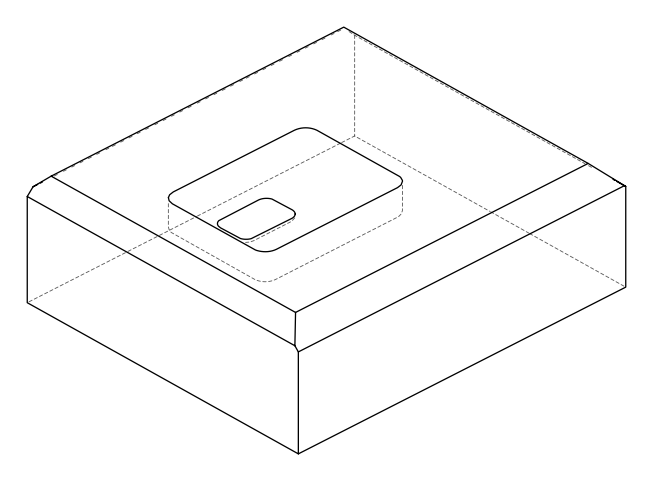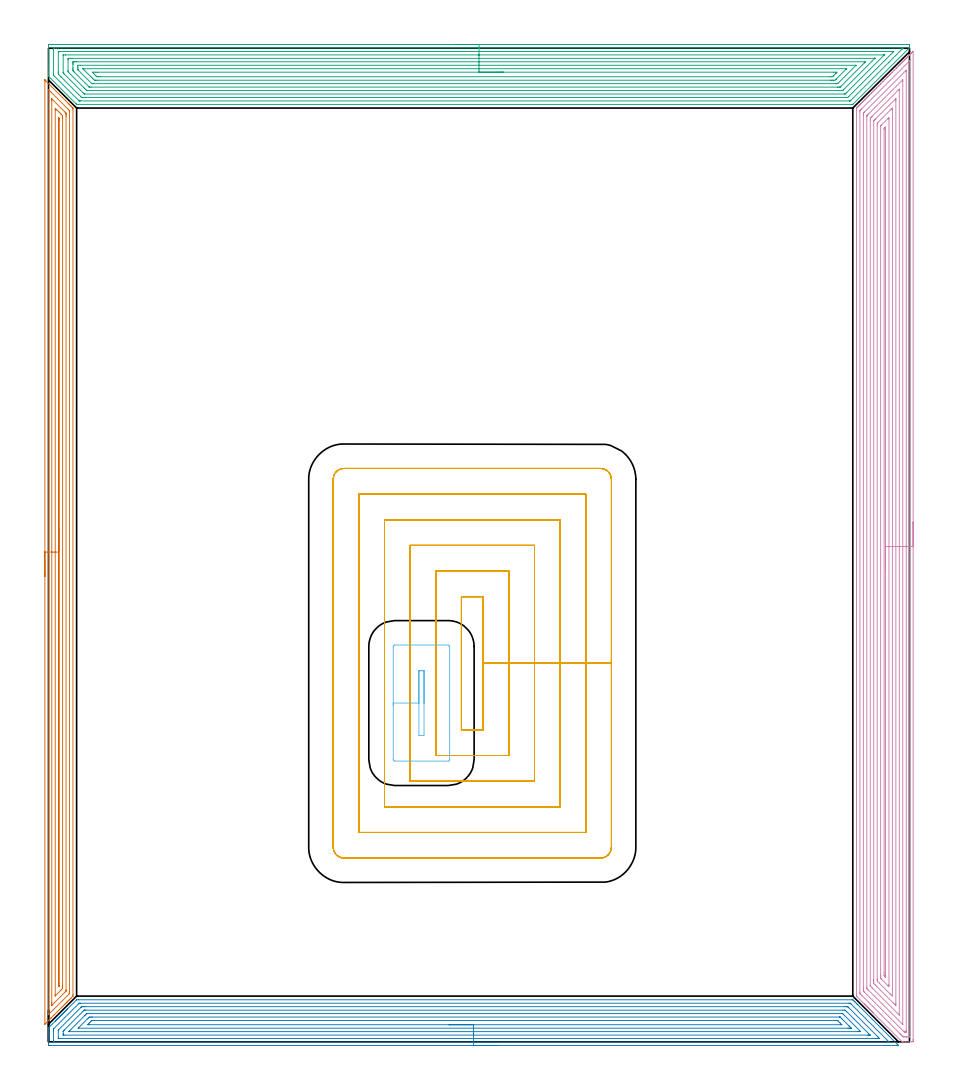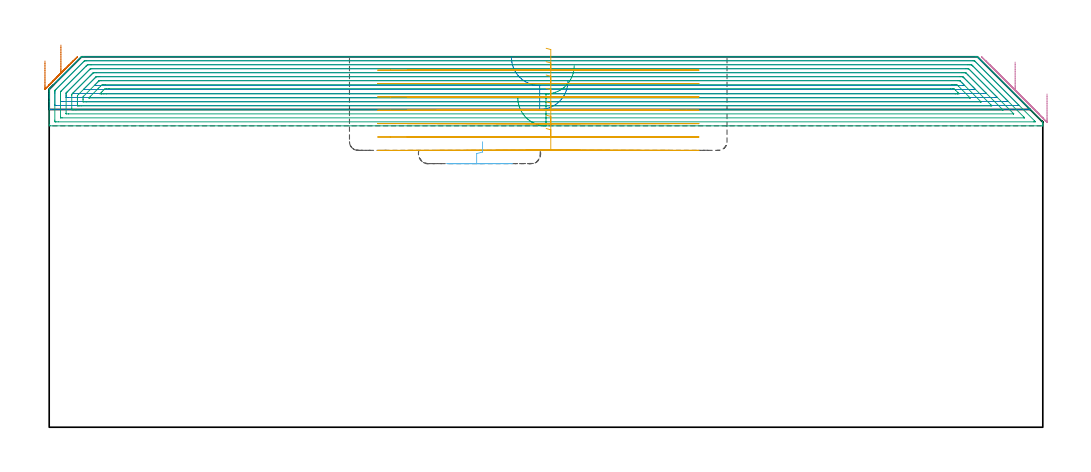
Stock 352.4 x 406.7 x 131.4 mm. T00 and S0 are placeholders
(PLAN: 6 operations, 1 tool changes, 117.5 min)
(1 AREA_MILL | FG_CHAMFER_SURFACE | UGT0205_001 | 15.17 min | 26314 mm3)
(2 AREA_MILL_1 | FG_CHAMFER_SURFACE_1 | UGT0205_001 | 19.09 min | 60514 mm3)
(3 AREA_MILL_2 | FG_CHAMFER_SURFACE_2 | UGT0205_001 | 24.78 min | 104649 mm3)
(4 AREA_MILL_3 | FG_CHAMFER_SURFACE_3 | UGT0205_001 | 28.06 min | 102476 mm3)
(5 MILL_RECTANGULAR_POCKET | POCKET_RECTANGULAR_STRAIGHT | UGT0201_095 | Follow Part, ap 5, ae 75% | 29.81 min | 790608 mm3)
(6 MILL_RECTANGULAR_POCKET_1 | POCKET_RECTANGULAR_STRAIGHT_1 | UGT0201_095 | Follow Part, ap 5, ae 75% | 0.55 min | 12812 mm3)
(TOOL UGT0205_001 | Chamfer Mill 20 x 3 x 45 deg. | D20 FL50 Z2)
(TOOL UGT0201_095 | End mill 20 mm | D20 R3 FL38 Z4)
(OP 1 AREA_MILL)
G17 G21 G94 G90
T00 M6
G54
G17 G0 G90 X-1.5 Y190.45 S1061 M3
G43 Z141.4 H0
Z129.9
G94 G1 Y190.488 Z129.028 F250.
Y190.602 Z128.164
Y190.791 Z127.312
Y191.053 Z126.48
Y191.387 Z125.674
Y191.79 Z124.9
Y192.258 Z124.164
Y192.789 Z123.472
Y193.379 Z122.829
Y194.022 Z122.24
Y194.714 Z121.709
Y195.45 Z121.24
Y196.224 Z120.837
Y197.03 Z120.503
Y197.862 Z120.241
Y198.713 Z120.052
Y199.578 Z119.938
Y200.45 Z119.9
Y393.373
X-1.499 Y393.671 Z119.901
X-1.497 Y393.68 Z119.903
X-1.492 Y393.688 Z119.907
X-1.483 Y393.681 Z119.917
X-1.471 Y393.671 Z119.929
X-1.446 Y393.646 Z119.954
X-1.042 Y393.243 Z120.355
X6.964 Y385.236 Z128.364
X7.337 Y384.865 Z128.733
X7.812 Y384.388 Z129.212
X8.065 Y384.136 Z129.463
X8.219 Y383.984 Z129.614
X8.369 Y383.833 Z129.766
X8.512 Y383.689 Z129.909
X8.66 Y383.542 Z130.055
X8.804 Y383.397 Z130.201
X8.959 Y383.242 Z130.356
X9.101 Y383.101 Z130.496
X9.239 Y382.962 Z130.637
X9.406 Y382.795 Z130.803
X9.542 Y382.66 Z130.938
X9.674 Y382.527 Z131.072
X9.852 Y382.349 Z131.25
X9.983 Y382.219 Z131.379
X9.999 Y382.202 Z131.394
X10.002 Y382.196 Z131.397
X10. Y381.455 Z131.4
Y19.445
X10.002 Y18.704 Z131.397
X9.999 Y18.698 Z131.394
X9.983 Y18.681 Z131.379
X9.239 Y17.938 Z130.637
X9.101 Y17.799 Z130.496
X8.958 Y17.657 Z130.356
X8.804 Y17.503 Z130.202
X8.66 Y17.358 Z130.055
X8.512 Y17.21 Z129.909
X8.369 Y17.068 Z129.766
X8.219 Y16.916 Z129.614
X8.065 Y16.764 Z129.462
X7.934 Y16.633 Z129.331
X7.778 Y16.475 Z129.173
X7.618 Y16.317 Z129.015
X7.499 Y16.197 Z128.896
X7.337 Y16.034 Z128.731
X7.171 Y15.87 Z128.569
X6.896 Y15.595 Z128.294
X6.725 Y15.423 Z128.121
X6.175 Y14.875 Z127.574
X5.831 Y14.529 Z127.227
X5.243 Y13.943 Z126.643
X4.544 Y13.244 Z125.943
X3.595 Y12.294 Z124.994
X2.254 Y10.954 Z123.653
X1.214 Y9.913 Z122.613
X1.016 Y9.715 Z122.414
X0.914 Y9.613 Z122.312
X0.355 Y9.054 Z121.754
X0.134 Y8.833 Z121.531
X0.02 Y8.719 Z121.418
X-0.504 Y8.196 Z120.895
X-0.748 Y7.95 Z120.649
X-0.873 Y7.825 Z120.524
X-1.322 Y7.378 Z120.077
X-1.483 Y7.225 Z119.917
X-1.498 Y7.214 Z119.901
X-1.5 Y7.369 Z119.9
Y200.45
X-0.086 Z121.314
X-0.085 Y389.424 Z121.315
X-0.084 Y389.499 Z121.316
X-0.079 Y389.794 Z121.321
X0.016 Y389.722 Z121.416
X0.247 Y389.499 Z121.647
X0.722 Y389.027 Z122.122
X1.145 Y388.606 Z122.545
X7.778 Y381.972 Z129.178
X8.292 Y381.455 Z129.692
X8.467 Y381.271 Z129.867
X8.579 Y381.143 Z129.979
X8.586 Y380.561 Z129.986
X8.585 Y20.414 Z129.985
Y20.339
X8.579 Y19.93 Z129.979
X8.573 Y19.734 Z129.973
X8.475 Y19.632 Z129.875
X8.294 Y19.445 Z129.694
X0.044 Y11.194 Z121.444
X-0.052 Y11.102 Z121.348
X-0.069 Y11.087 Z121.331
X-0.079 Y11.081 Z121.321
X-0.08 Y11.117 Z121.32
X-0.085 Y11.325 Z121.315
X-0.086 Y200.45 Z121.314
X1.328 Z122.728
X1.329 Y385.309 Z122.729
X1.333 Y385.924 Z122.733
X1.334 Y385.953 Z122.734
X1.335 Y385.954 Z122.735
X1.373 Y385.924 Z122.773
X1.604 Y385.696 Z123.004
X6.74 Y380.561 Z128.14
X6.896 Y380.403 Z128.296
X7.076 Y380.217 Z128.476
X7.163 Y380.125 Z128.563
X7.167 Y379.946 Z128.567
X7.17 Y379.667 Z128.57
X7.171 Y379.388 Z128.571
Y378.773
Y21.233
X7.17 Y20.955 Z128.57
X7.168 Y20.861 Z128.568
X7.165 Y20.79 Z128.565
X7.135 Y20.746 Z128.535
X6.896 Y20.497 Z128.296
X6.818 Y20.418 Z128.218
X1.375 Y14.976 Z122.775
X1.356 Y14.961 Z122.756
X1.34 Y14.949 Z122.74
X1.335 Y14.976 Z122.735
X1.333 Y15.01 Z122.733
X1.33 Y15.254 Z122.73
X1.329 Y15.87 Z122.729
X1.328 Y16.149 Z122.728
Y200.45
X2.743 Z124.143
Y381.194
X2.745 Y381.455 Z124.145
X2.75 Y382.081 Z124.15
X3.368 Y381.483 Z124.768
X3.396 Y381.455 Z124.796
X4.25 Y380.601 Z125.65
X5.132 Y379.718 Z126.532
X5.181 Y379.667 Z126.581
X5.75 Y379.04 Z127.15
X5.753 Y378.773 Z127.153
X5.757 Y378.14 Z127.157
Y23.02
X5.756 Y22.388 Z127.156
X5.754 Y22.127 Z127.154
X5.75 Y21.815 Z127.15
X5.158 Y21.206 Z126.558
X2.868 Y18.917 Z124.268
X2.774 Y18.825 Z124.174
X2.754 Y18.809 Z124.154
X2.749 Y18.808 Z124.149
X2.747 Y18.811 Z124.147
X2.744 Y18.872 Z124.144
X2.743 Y18.938 Z124.143
Y19.185
Y200.45
X4.157 Z125.557
Y377.879
X4.158 Y377.973 Z125.558
X4.161 Y378.068 Z125.561
X4.167 Y378.222 Z125.567
X4.25 Y378.143 Z125.65
X4.312 Y378.077 Z125.712
X4.336 Y378.033 Z125.736
X4.339 Y377.973 Z125.739
X4.342 Y377.879 Z125.742
X4.343 Y377.785 Z125.743
Y376.985
Y23.82
X4.34 Y23.02 Z125.74
X4.338 Y22.931 Z125.738
X4.333 Y22.843 Z125.733
X4.25 Y22.752 Z125.65
X4.204 Y22.706 Z125.604
X4.168 Y22.674 Z125.568
X4.165 Y22.672 Z125.565
X4.162 Y22.685 Z125.562
X4.159 Y22.738 Z125.559
X4.157 Y22.926 Z125.557
Y23.02
Y200.45
Y201.321 Z125.595
Y202.186 Z125.709
Y203.038 Z125.898
Y203.87 Z126.16
Y204.676 Z126.494
Y205.45 Z126.897
Y206.186 Z127.365
Y206.878 Z127.896
Y207.521 Z128.486
Y208.11 Z129.129
Y208.641 Z129.821
Y209.11 Z130.557
Y209.513 Z131.331
Y209.847 Z132.137
Y210.109 Z132.969
Y210.298 Z133.82
Y210.412 Z134.685
Y210.45 Z135.557
G0 Z141.4
M5
M2
(OP 2 AREA_MILL_1)
G17 G21 G94 G90
T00 M6
G54
G17 G0 G90 X183.95 Y-1.5 S1061 M3
G43 Z141.4 H0
Z122.7
G94 G1 X183.912 Z121.828 F250.
X183.798 Z120.964
X183.609 Z120.112
X183.347 Z119.28
X183.013 Z118.474
X182.61 Z117.7
X182.141 Z116.964
X181.61 Z116.272
X181.021 Z115.629
X180.378 Z115.04
X179.686 Z114.509
X178.95 Z114.04
X178.176 Z113.637
X177.37 Z113.303
X176.538 Z113.041
X175.686 Z112.852
X174.821 Z112.738
X173.95 Z112.7
X0.619
X0.12 Y-1.495 Z112.703
X0.009 Y-1.491 Z112.706
X0. Y-1. Z113.197
Y2.54 Z116.735
Y3.083 Z117.28
Y3.425 Z117.621
Y3.968 Z118.164
Y4.31 Z118.505
Y4.995 Z119.194
Y5.638 Z119.837
X0.001 Y5.688 Z119.888
X0.004 Y5.704 Z119.903
X2.739 Y8.44 Z122.638
X2.853 Y8.555 Z122.751
X3.206 Y8.907 Z123.106
X3.388 Y9.088 Z123.288
X3.624 Y9.325 Z123.523
X3.747 Y9.448 Z123.645
X3.919 Y9.62 Z123.818
X4.193 Y9.894 Z124.092
X4.36 Y10.062 Z124.257
X4.526 Y10.227 Z124.425
X4.64 Y10.341 Z124.539
X4.802 Y10.505 Z124.7
X4.964 Y10.665 Z124.863
X5.087 Y10.788 Z124.986
X5.245 Y10.947 Z125.142
X5.403 Y11.104 Z125.301
X5.534 Y11.235 Z125.432
X5.687 Y11.39 Z125.585
X5.841 Y11.542 Z125.74
X5.98 Y11.681 Z125.879
X6.13 Y11.832 Z126.028
X6.279 Y11.98 Z126.178
X6.427 Y12.128 Z126.326
X6.573 Y12.275 Z126.47
X6.718 Y12.419 Z126.616
X6.874 Y12.575 Z126.773
X7.015 Y12.717 Z126.913
X7.156 Y12.857 Z127.055
X7.32 Y13.021 Z127.219
X7.458 Y13.16 Z127.356
X7.594 Y13.295 Z127.493
X7.767 Y13.468 Z127.666
X11.449 Y17.149 Z131.346
X11.505 Y17.196 Z131.39
X12.234 Y17.2 Z131.4
X328.964
X329.195 Y17.196 Z131.389
X329.238 Y17.164 Z131.36
X329.548 Y16.853 Z131.051
X329.703 Y16.699 Z130.895
X329.858 Y16.543 Z130.741
X329.987 Y16.415 Z130.612
X330.145 Y16.257 Z130.452
X330.637 Y15.763 Z129.963
X330.9 Y15.5 Z129.699
X331.03 Y15.372 Z129.568
X331.397 Y15.003 Z129.203
X347.401 Y-1. Z113.197
X347.744 Y-1.344 Z112.856
X347.842 Y-1.442 Z112.758
X347.876 Y-1.478 Z112.721
X347.883 Y-1.495 Z112.704
X347.876 Y-1.5 Z112.7
X173.95
Y-0.086 Z114.114
X2.406 Y-0.085 Z114.115
X2.376
X2.01 Y-0.07 Z114.13
X2.006 Y0.041 Z114.241
X2.001 Y0.287 Z114.487
X2. Y4.31 Z118.51
X2.001 Y4.711 Z118.911
X2.008 Y5.195 Z119.395
X2.01 Y5.243 Z119.443
X2.044 Y5.284 Z119.484
X2.1 Y5.347 Z119.547
X2.175 Y5.424 Z119.624
X12.234 Y15.484 Z129.684
X12.402 Y15.649 Z129.849
X12.509 Y15.751 Z129.951
X12.54 Y15.778 Z129.978
X12.588 Y15.78 Z129.98
X12.696 Y15.783 Z129.983
X13.128 Y15.786 Z129.986
X13.157
X327.654
X328.085 Y15.782 Z129.982
X328.138 Y15.779 Z129.979
X328.162 Y15.776 Z129.976
X328.206 Y15.736 Z129.936
X328.346 Y15.602 Z129.802
X328.518 Y15.432 Z129.632
X343.707 Y0.243 Z114.443
X343.914 Y0.032 Z114.232
X343.991 Y-0.05 Z114.15
X344.015 Y-0.077 Z114.123
X343.99 Y-0.079 Z114.121
X343.897 Y-0.083 Z114.117
X343.707 Y-0.086 Z114.114
X343.677
X173.95
Y1.328 Z115.528
X5.087 Y1.329 Z115.529
X4.522 Y1.33 Z115.53
X4.193 Y1.333 Z115.533
X4.084 Y1.335 Z115.535
X4.01 Y1.342 Z115.542
X4.006 Y1.464 Z115.664
X4.002 Y1.655 Z115.855
X4. Y1.846 Z116.046
X4.002 Y4.5 Z118.7
X4.009 Y4.693 Z118.893
X4.015 Y4.804 Z119.004
X4.061 Y4.854 Z119.054
X4.193 Y4.993 Z119.193
X13.186 Y13.987 Z128.187
X13.245 Y14.045 Z128.245
X13.509 Y14.298 Z128.498
X13.586 Y14.365 Z128.565
X13.696 Y14.367 Z128.567
X14.021 Y14.37 Z128.57
X14.585 Y14.371 Z128.571
X14.915
X325.837
X326.402 Y14.37 Z128.57
X326.731 Y14.368 Z128.568
X327.06 Y14.364 Z128.564
X327.135 Y14.354 Z128.554
X327.181 Y14.312 Z128.512
X327.274 Y14.223 Z128.423
X327.456 Y14.045 Z128.245
X327.624 Y13.877 Z128.077
X339.239 Y2.262 Z116.462
X339.843 Y1.655 Z115.855
X340.133 Y1.36 Z115.56
X340.147 Y1.335 Z115.535
X340.133 Y1.334 Z115.534
X339.568 Y1.33 Z115.53
X339.239 Y1.329 Z115.529
X338.676 Y1.328 Z115.528
X173.95
Y2.743 Z116.943
X6.669
X6.115 Y2.745 Z116.945
X6.058 Y2.746 Z116.946
X6.02 Y2.749 Z116.949
X6.01 Y2.756 Z116.956
X6.008 Y2.779 Z116.979
X6.003 Y2.988 Z117.188
X6. Y3.406 Z117.606
X6.002 Y4.288 Z118.488
X6.006 Y4.31 Z118.51
X6.021 Y4.361 Z118.561
X6.065 Y4.409 Z118.609
X6.142 Y4.491 Z118.691
X6.262 Y4.613 Z118.813
X6.414 Y4.765 Z118.965
X14.021 Y12.373 Z126.573
X14.42 Y12.765 Z126.965
X14.59 Y12.929 Z127.129
X14.618 Y12.95 Z127.15
X14.657 Y12.953 Z127.153
X14.743 Y12.955 Z127.155
X14.915 Y12.957 Z127.157
X15.119
X325.149
X325.837 Y12.952 Z127.152
X326.049 Y12.95 Z127.15
X326.731 Y12.318 Z126.518
X329.635 Y9.417 Z123.617
X335.665 Y3.386 Z117.586
X336.056 Y2.991 Z117.191
X336.246 Y2.796 Z116.996
X336.285 Y2.754 Z116.954
X336.271 Y2.75 Z116.95
X336.213 Y2.748 Z116.948
X335.665 Y2.744 Z116.944
X335.461 Y2.743 Z116.943
X173.95
Y4.157 Z118.357
X8.506
X8.403 Y4.159 Z118.359
X8.321 Y4.161 Z118.361
X8.28 Y4.163 Z118.363
X8.293 Y4.183 Z118.383
X8.413 Y4.31 Z118.51
X8.534 Y4.435 Z118.635
X8.661 Y4.563 Z118.763
X14.915 Y10.816 Z125.016
X15.205 Y11.102 Z125.302
X15.5 Y11.39 Z125.59
X15.66 Y11.537 Z125.737
X16.702 Y11.543 Z125.743
X324.79
X324.944 Y11.541 Z125.741
X324.995 Y11.539 Z125.739
X325.033 Y11.536 Z125.736
X325.07 Y11.517 Z125.717
X325.202 Y11.39 Z125.59
X325.837 Y10.764 Z124.964
X332.291 Y4.31 Z118.51
X332.356 Y4.243 Z118.443
X332.404 Y4.19 Z118.39
X332.426 Y4.164 Z118.364
X332.4 Y4.162 Z118.362
X332.245 Y4.158 Z118.358
X332.092 Y4.157 Z118.357
X331.353
X173.95
Y5.571 Z119.771
X12.354 Y5.572 Z119.772
X12.234 Y5.573 Z119.773
X12.174 Y5.575 Z119.775
X12.146 Y5.577 Z119.777
X12.16 Y5.601 Z119.801
X12.18 Y5.629 Z119.829
X12.197 Y5.648 Z119.848
X12.234 Y5.687 Z119.887
X15.989 Y9.441 Z123.641
X16.171 Y9.62 Z123.82
X16.439 Y9.88 Z124.08
X16.702 Y10.122 Z124.322
X17.085 Y10.126 Z124.326
X17.595 Y10.128 Z124.328
X17.975 Y10.129 Z124.329
X323.794 Y10.128 Z124.328
X323.922 Y10.127 Z124.327
X323.985 Y10.124 Z124.324
X324.013 Y10.122 Z124.322
X324.05 Y10.093 Z124.293
X324.531 Y9.62 Z123.82
X324.944 Y9.208 Z123.408
X325.418 Y8.735 Z122.935
X327.624 Y6.528 Z120.728
X328.071 Y6.08 Z120.28
X328.518 Y5.63 Z119.83
X328.56 Y5.582 Z119.782
X328.518 Y5.578 Z119.778
X328.135 Y5.574 Z119.774
X327.624 Y5.572 Z119.772
X327.245 Y5.571 Z119.771
X173.95
Y6.985 Z121.185
X16.681
X16.281 Y6.988 Z121.188
X16.082 Y6.991 Z121.191
X16.002 Y6.993 Z121.193
X16.028 Y7.021 Z121.221
X16.332 Y7.331 Z121.531
X16.775 Y7.778 Z121.978
X17.22 Y8.222 Z122.422
X17.595 Y8.594 Z122.794
X17.67 Y8.661 Z122.861
X17.729 Y8.708 Z122.908
X17.834 Y8.71 Z122.91
X18.052 Y8.712 Z122.912
X18.489 Y8.715 Z122.915
X322.284
X322.72 Y8.711 Z122.911
X322.938 Y8.708 Z122.908
X322.989 Y8.702 Z122.902
X323.052 Y8.644 Z122.844
X323.157 Y8.544 Z122.744
X323.853 Y7.85 Z122.05
X324.05 Y7.652 Z121.852
X324.601 Y7.099 Z121.299
X324.656 Y7.041 Z121.241
X324.692 Y6.999 Z121.199
X324.695 Y6.992 Z121.192
X324.681 Y6.991 Z121.191
X324.472 Y6.988 Z121.188
X324.05 Y6.985 Z121.185
X173.95
X173.078 Z121.223
X172.213 Z121.337
X171.362 Z121.526
X170.53 Z121.788
X169.724 Z122.122
X168.95 Z122.525
X168.214 Z122.994
X167.522 Z123.525
X166.879 Z124.114
X166.289 Z124.757
X165.758 Z125.45
X165.29 Z126.185
X164.887 Z126.959
X164.553 Z127.765
X164.291 Z128.597
X164.102 Z129.449
X163.988 Z130.314
X163.95 Z131.185
G0 Z141.4
M5
M2
(OP 3 AREA_MILL_2)
G17 G21 G94 G90
T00 M6
G54
G17 G0 G90 X166.2 Y408.2 S1061 M3
G43 Z141.4 H0
Z116.9
G94 G1 X166.238 Z116.028 F250.
X166.352 Z115.163
X166.541 Z114.312
X166.803 Z113.48
X167.137 Z112.674
X167.54 Z111.9
X168.008 Z111.164
X168.54 Z110.472
X169.129 Z109.829
X169.772 Z109.24
X170.464 Z108.708
X171.2 Z108.24
X171.974 Z107.837
X172.78 Z107.503
X173.612 Z107.241
X174.463 Z107.052
X175.328 Z106.938
X176.2 Z106.9
X352.226
X352.293 Y408.199 Z106.901
X352.39 Y408.192 Z106.905
X352.4 Y407.771 Z107.329
Y407.374 Z107.725
X352.399 Y407.025 Z108.068
X352.39 Y406.899 Z108.193
X352.273 Y406.772 Z108.325
X329.365 Y383.865 Z131.234
X329.195 Y383.701 Z131.386
X328.548 Y383.7 Z131.4
X12.236
X11.494 Y383.704 Z131.39
X11.343 Y383.857 Z131.242
X11.319 Y383.881 Z131.218
X0.061 Y395.138 Z119.96
X0.009 Y395.191 Z119.906
X0. Y395.455 Z119.641
Y395.752 Z119.348
Y396.148 Z118.951
Y396.844 Z118.251
Y398.086 Z117.011
Y399.526 Z115.569
X0.001 Y407.846 Z107.251
X0.01 Y408.192 Z106.906
X0.354 Y408.2 Z106.899
X176.2 Z106.9
Y406.786 Z108.314
X349.206 Y406.785 Z108.315
X349.42 Y406.783 Z108.317
X349.815 Y406.777 Z108.323
X349.722 Y406.678 Z108.422
X349.413 Y406.364 Z108.736
X343.961 Y400.911 Z114.189
X328.41 Y385.36 Z129.74
X328.27 Y385.222 Z129.878
X328.199 Y385.156 Z129.944
X328.169 Y385.131 Z129.969
X328.082 Y385.121 Z129.979
X327.869 Y385.116 Z129.984
X327.761 Y385.115 Z129.985
X13.023 Y385.114 Z129.986
X12.808 Y385.115 Z129.985
X12.665 Y385.118 Z129.982
X12.554 Y385.121 Z129.979
X12.523 Y385.139 Z129.961
X12.433 Y385.222 Z129.878
X12.236 Y385.414 Z129.686
X2.408 Y395.243 Z119.857
X2.06 Y395.599 Z119.501
X2.019 Y395.643 Z119.457
X2.01 Y395.706 Z119.394
X2.004 Y395.814 Z119.286
X2.001 Y395.95 Z119.15
Y406.191 Z108.909
X2.007 Y406.678 Z108.422
X2.01 Y406.774 Z108.326
X2.193 Y406.782 Z108.318
X2.301 Y406.785 Z108.315
X2.408 Y406.786 Z108.314
X3.194
X176.2
Y405.372 Z109.728
X345.525 Y405.371 Z109.729
X345.941 Y405.368 Z109.732
X345.945 Y405.366 Z109.734
X345.949 Y405.36 Z109.74
X345.695 Y405.099 Z110.001
X345.525 Y404.924 Z110.176
X327.61 Y387.01 Z128.09
X327.179 Y386.59 Z128.51
X327.116 Y386.535 Z128.565
X327.001 Y386.533 Z128.567
X326.76 Y386.531 Z128.569
X326.347 Y386.529 Z128.571
X325.867
X14.917
X14.504
X14.024 Y386.532 Z128.568
X13.604 Y386.536 Z128.564
X13.13 Y386.971 Z128.129
X13.09 Y387.01 Z128.09
X12.236 Y387.863 Z127.237
X5.088 Y395.011 Z120.089
X4.195 Y395.907 Z119.193
X4.158 Y395.95 Z119.15
X4.01 Y396.135 Z118.965
X4.002 Y396.844 Z118.256
X4. Y397.038 Z118.062
X4.001 Y404.89 Z110.21
X4.002 Y405.083 Z110.017
X4.01 Y405.279 Z109.821
X4.023 Y405.365 Z109.735
X4.075 Y405.367 Z109.733
X4.195 Y405.369 Z109.731
X4.608 Y405.371 Z109.729
X176.2 Y405.372 Z109.728
Y403.957 Z111.143
X341.95
X341.991 Y403.956 Z111.144
X342.078 Y403.95 Z111.15
X342.082 Y403.941 Z111.159
X342.079 Y403.935 Z111.165
X342.048 Y403.899 Z111.201
X341.993 Y403.842 Z111.258
X341.95 Y403.799 Z111.301
X326.76 Y388.609 Z126.491
X326.405 Y388.26 Z126.84
X326.22 Y388.08 Z127.02
X326.075 Y387.95 Z127.15
X325.867 Y387.944 Z127.156
X325.827 Y387.943 Z127.157
X14.878
X14.665 Y387.948 Z127.152
X14.616 Y387.95 Z127.15
X14.484 Y388.075 Z127.025
X14.299 Y388.254 Z126.846
X14.024 Y388.525 Z126.575
X6.599 Y395.95 Z119.15
X6.324 Y396.229 Z118.871
X6.143 Y396.415 Z118.685
X6.01 Y396.554 Z118.546
X6. Y396.844 Z118.256
X6.001 Y403.759 Z111.341
X6.003 Y403.869 Z111.231
X6.006 Y403.923 Z111.177
X6.009 Y403.946 Z111.154
X6.026 Y403.952 Z111.148
X6.875 Y403.957 Z111.143
X6.914
X176.2
Y402.543 Z112.557
X338.116
X338.181 Y402.542 Z112.558
X338.226 Y402.539 Z112.561
X338.229 Y402.537 Z112.563
Y402.533 Z112.567
X338.215 Y402.515 Z112.585
X338.176 Y402.475 Z112.625
X338.143 Y402.442 Z112.658
X325.393 Y389.692 Z125.408
X325.181 Y389.484 Z125.616
X325.108 Y389.414 Z125.686
X325.052 Y389.364 Z125.736
X324.973 Y389.363 Z125.737
X324.413 Y389.358 Z125.742
X324.08 Y389.357 Z125.743
X323.521
X16.145
X15.811 Y389.359 Z125.741
X15.7 Y389.362 Z125.738
X15.662 Y389.364 Z125.736
X15.629 Y389.382 Z125.718
X15.564 Y389.443 Z125.657
X15.309 Y389.692 Z125.408
X14.917 Y390.081 Z125.019
X14.412 Y390.586 Z124.514
X9.048 Y395.95 Z119.15
X8.662 Y396.338 Z118.762
X8.166 Y396.844 Z118.256
X8.01 Y397.012 Z118.088
X8.006 Y397.176 Z117.924
X8.001 Y397.506 Z117.594
Y401.976 Z113.124
X8.004 Y402.208 Z112.892
X8.01 Y402.533 Z112.567
X8.332 Y402.539 Z112.561
X8.662 Y402.541 Z112.559
X9.221 Y402.543 Z112.557
X9.556
X176.2
Y401.129 Z113.971
X333.909 Y401.128 Z113.972
X334.096 Y401.126 Z113.974
X334.327 Y401.122 Z113.978
X334.231 Y400.991 Z114.109
X334.06 Y400.813 Z114.287
X333.909 Y400.657 Z114.443
X324.405 Y391.154 Z123.946
X324.08 Y390.833 Z124.267
X324.026 Y390.785 Z124.315
X323.986 Y390.778 Z124.322
X323.89 Y390.776 Z124.324
X323.186 Y390.772 Z124.328
X323.001 Y390.771 Z124.329
X17.412 Y390.772 Z124.328
X16.704 Y390.777 Z124.323
X16.686 Y390.778 Z124.322
X16.665 Y390.794 Z124.306
X16.615 Y390.837 Z124.263
X16.521 Y390.928 Z124.172
X10.604 Y396.844 Z118.256
X10.449 Y397. Z118.1
X10.088 Y397.372 Z117.728
X10.01 Y397.47 Z117.63
X10.006 Y397.588 Z117.512
X10.003 Y397.738 Z117.362
X10. Y398.188 Z116.912
Y398.632 Z116.468
Y399.976 Z115.124
X10.001 Y400.42 Z114.68
X10.002 Y400.867 Z114.233
X10.009 Y401.019 Z114.081
X10.016 Y401.122 Z113.978
X10.096 Y401.124 Z113.976
X10.449 Y401.128 Z113.972
X10.635 Y401.129 Z113.971
X11.343
X176.2
Y399.715 Z115.385
X330.335 Y399.714 Z115.386
X330.451 Y399.713 Z115.387
X330.489 Y399.711 Z115.389
X330.499 Y399.709 Z115.391
X330.488 Y399.694 Z115.406
X330.446 Y399.645 Z115.455
X330.417 Y399.614 Z115.486
X330.335 Y399.532 Z115.568
X323.177 Y392.374 Z122.726
X322.995 Y392.204 Z122.896
X322.669 Y392.192 Z122.908
X322.479 Y392.188 Z122.912
X322.293 Y392.186 Z122.914
X18.491
X17.784 Y392.187 Z122.913
X17.74 Y392.19 Z122.91
X17.721 Y392.192 Z122.908
X17.678 Y392.228 Z122.872
X17.598 Y392.301 Z122.799
X12.236 Y397.661 Z117.439
X12.163 Y397.738 Z117.362
X12.09 Y397.82 Z117.28
X12.01 Y397.918 Z117.182
X12.004 Y397.97 Z117.13
X12.001 Y398.632 Z116.468
X12. Y398.869 Z116.231
X12.004 Y399.526 Z115.574
X12.007 Y399.644 Z115.456
X12.01 Y399.698 Z115.402
X12.054 Y399.709 Z115.391
X13.13 Y399.715 Z115.385
X176.2
Y398.3 Z116.8
X326.427
X326.542 Y398.299 Z116.801
X326.618 Y398.295 Z116.805
X326.634 Y398.293 Z116.807
X326.633 Y398.29 Z116.81
X326.611 Y398.263 Z116.837
X326.538 Y398.186 Z116.914
X322.404 Y394.051 Z121.049
X322.293 Y393.941 Z121.159
X321.951 Y393.61 Z121.49
X321.399 Y393.604 Z121.496
X321.066 Y393.601 Z121.499
X320.506 Y393.6 Z121.5
X320.174
X19.947
X19.385 Y393.601 Z121.499
X19.05 Y393.603 Z121.497
X18.777 Y393.607 Z121.493
X18.491 Y393.867 Z121.233
X18.188 Y394.162 Z120.938
X17.598 Y394.749 Z120.351
X17.29 Y395.056 Z120.044
X14.61 Y397.738 Z117.362
X14.304 Y398.049 Z117.051
X14.102 Y398.257 Z116.843
X14.076 Y398.295 Z116.805
X14.1 Y398.296 Z116.804
X14.168 Y398.298 Z116.802
X14.355 Y398.3 Z116.8
X176.2
Y396.886 Z118.214
X321.357
X322.252 Y396.885 Z118.215
X322.293 Y396.883 Z118.217
X322.736 Y396.844 Z118.256
X322.518 Y396.619 Z118.481
X322.293 Y396.389 Z118.711
X321.399 Y395.496 Z119.604
X321.177 Y395.278 Z119.822
X320.948 Y395.056 Z120.044
X320.545 Y395.017 Z120.083
X320.506 Y395.015 Z120.085
X319.654 Y395.014 Z120.086
X21.214
X20.319 Y395.015 Z120.085
X20.278 Y395.017 Z120.083
X19.752 Y395.056 Z120.044
X19.385 Y395.414 Z119.686
X18.846 Y395.95 Z119.15
X18.491 Y396.306 Z118.794
X17.964 Y396.844 Z118.256
X18.452 Y396.884 Z118.216
X18.491 Y396.885 Z118.215
X19.385 Y396.886 Z118.214
X20.236
X176.2
X177.072 Z118.252
X177.936 Z118.366
X178.788 Z118.554
X179.62 Z118.817
X180.426 Z119.151
X181.2 Z119.553
X181.936 Z120.022
X182.628 Z120.553
X183.271 Z121.143
X183.86 Z121.786
X184.391 Z122.478
X184.86 Z123.214
X185.263 Z123.988
X185.597 Z124.793
X185.859 Z125.625
X186.048 Z126.477
X186.162 Z127.342
X186.2 Z128.214
G0 Z141.4
M5
M2
(OP 4 AREA_MILL_3)
G17 G21 G94 G90
T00 M6
G54
G17 G0 G90 X353.9 Y212.7 S1061 M3
G43 Z141.4 H0
Z118.2
G94 G1 Y212.662 Z117.328 F250.
Y212.548 Z116.464
Y212.359 Z115.612
Y212.097 Z114.78
Y211.763 Z113.974
Y211.36 Z113.2
Y210.892 Z112.464
Y210.36 Z111.772
Y209.771 Z111.129
Y209.128 Z110.54
Y208.436 Z110.008
Y207.7 Z109.54
Y206.926 Z109.137
Y206.12 Z108.803
Y205.288 Z108.541
Y204.436 Z108.352
Y203.572 Z108.238
Y202.7 Z108.2
Y0.998
X353.899 Y0.629 Z108.201
X353.894 Y0.11 Z108.203
X353.891 Y0.009 Z108.205
X353.38 Y0. Z108.716
X350.721 Z111.374
X349.751 Z112.349
X349.399 Y0.01 Z112.7
X349.391 Y0.015 Z112.708
X349.218 Y0.182 Z112.881
X349.184 Y0.215 Z112.915
X337.594 Y11.805 Z124.504
X337.425 Y11.972 Z124.67
X337.259 Y12.14 Z124.839
X337.147 Y12.252 Z124.951
X336.982 Y12.416 Z125.113
X336.82 Y12.579 Z125.278
X336.7 Y12.699 Z125.398
X336.539 Y12.859 Z125.556
X336.38 Y13.019 Z125.717
X336.253 Y13.146 Z125.845
X336.095 Y13.302 Z126.
X335.941 Y13.458 Z126.157
X335.805 Y13.594 Z126.292
X335.652 Y13.746 Z126.443
X335.502 Y13.897 Z126.596
X335.358 Y14.041 Z126.739
X335.209 Y14.189 Z126.886
X335.062 Y14.337 Z127.035
X334.911 Y14.488 Z127.186
X334.766 Y14.632 Z127.33
X334.623 Y14.776 Z127.475
X334.464 Y14.935 Z127.634
X334.323 Y15.075 Z127.773
X334.184 Y15.215 Z127.914
X334.017 Y15.382 Z128.081
X333.879 Y15.519 Z128.216
X330.887 Y18.511 Z131.21
X330.766 Y18.638 Z131.33
X330.703 Y18.705 Z131.389
X330.7 Y19.405 Z131.4
Y381.971
X330.704 Y382.195 Z131.389
X330.748 Y382.25 Z131.348
X330.917 Y382.418 Z131.181
X331.079 Y382.58 Z131.019
X331.22 Y382.722 Z130.875
X331.364 Y382.865 Z130.734
X331.518 Y383.019 Z130.579
X331.664 Y383.166 Z130.432
X331.811 Y383.312 Z130.286
X331.958 Y383.459 Z130.14
X332.107 Y383.609 Z129.989
X332.258 Y383.759 Z129.839
X332.397 Y383.898 Z129.701
X332.55 Y384.052 Z129.545
X333.005 Y384.504 Z129.095
X333.302 Y384.803 Z128.797
X333.436 Y384.938 Z128.66
X333.824 Y385.324 Z128.276
X333.938 Y385.438 Z128.162
X334.196 Y385.697 Z127.902
X334.323 Y385.824 Z127.774
X334.688 Y386.188 Z127.412
X334.848 Y386.348 Z127.252
X335.09 Y386.591 Z127.008
X335.209 Y386.711 Z126.887
X335.552 Y387.052 Z126.548
X335.758 Y387.258 Z126.342
X335.984 Y387.485 Z126.114
X336.095 Y387.597 Z126.001
X336.667 Y388.168 Z125.432
X336.878 Y388.379 Z125.22
X336.982 Y388.484 Z125.114
X337.425 Y388.925 Z124.674
X337.868 Y389.37 Z124.228
X338.071 Y389.571 Z124.028
X338.144 Y389.644 Z123.956
X338.755 Y390.256 Z123.342
X338.965 Y390.465 Z123.134
X339.008 Y390.508 Z123.092
X339.641 Y391.143 Z122.455
X339.871 Y391.371 Z122.229
X340.527 Y392.029 Z121.569
X340.735 Y392.235 Z121.365
X341.414 Y392.915 Z120.683
X341.599 Y393.099 Z120.501
X341.648 Y393.148 Z120.452
X342.3 Y393.802 Z119.797
X342.463 Y393.963 Z119.637
X342.542 Y394.042 Z119.558
X343.186 Y394.688 Z118.911
X343.327 Y394.827 Z118.773
X343.436 Y394.936 Z118.664
X343.63 Y395.131 Z118.468
X343.733 Y395.234 Z118.365
X344.073 Y395.574 Z118.025
X344.191 Y395.691 Z117.909
X344.33 Y395.83 Z117.77
X344.516 Y396.017 Z117.582
X344.619 Y396.12 Z117.479
X345.224 Y396.724 Z116.876
X345.402 Y396.904 Z116.695
X346.118 Y397.618 Z115.981
X346.289 Y397.79 Z115.808
X347.012 Y398.512 Z115.087
X347.175 Y398.677 Z114.922
X347.906 Y399.407 Z114.193
X348.061 Y399.563 Z114.035
X348.498 Y399.998 Z113.602
X348.8 Y400.301 Z113.299
X348.948 Y400.45 Z113.149
X349.375 Y400.875 Z112.725
X349.694 Y401.195 Z112.405
X349.834 Y401.336 Z112.262
X350.239 Y401.739 Z111.861
X350.291 Y401.791 Z111.809
X350.588 Y402.089 Z111.51
X350.721 Y402.222 Z111.376
X351.103 Y402.603 Z110.997
X351.228 Y402.728 Z110.872
X351.482 Y402.983 Z110.616
X351.607 Y403.109 Z110.489
X351.967 Y403.467 Z110.133
X352.138 Y403.638 Z109.962
X352.376 Y403.877 Z109.722
X352.493 Y403.995 Z109.603
X352.831 Y404.331 Z109.269
X353.048 Y404.548 Z109.052
X353.27 Y404.771 Z108.828
X353.38 Y404.882 Z108.716
X353.823 Y405.323 Z108.277
X353.87 Y405.367 Z108.229
X353.894 Y405.383 Z108.204
X353.9 Y405.367 Z108.2
Y202.7
X352.486 Z109.614
X352.485 Y2.195 Z109.615
X352.484 Y2.085 Z109.616
X352.481 Y2.03 Z109.619
X352.48 Y2.011 Z109.62
X352.433 Y2.009 Z109.667
X352.019 Y2.002 Z110.081
X351.607 Y2. Z110.493
X351.134 Z110.966
X350.721 Y2.002 Z111.379
X350.24 Y2.008 Z111.86
X349.834 Y2.025 Z112.266
X349.435 Y2.417 Z112.665
X348.948 Y2.902 Z113.152
X348.538 Y3.311 Z113.562
X332.993 Y18.857 Z129.107
X332.446 Y19.405 Z129.654
X332.262 Y19.596 Z129.838
X332.121 Y19.743 Z129.979
X332.119 Y19.849 Z129.981
X332.114 Y20.292 Z129.986
Y380.622
X332.121 Y381.072 Z129.979
X332.133 Y381.171 Z129.967
X332.191 Y381.234 Z129.909
X332.291 Y381.338 Z129.809
X332.474 Y381.524 Z129.626
X332.735 Y381.785 Z129.365
X352.424 Y401.474 Z109.676
X352.461 Y401.508 Z109.639
X352.476 Y401.52 Z109.624
X352.479 Z109.621
X352.481 Y401.509 Z109.619
X352.484 Y401.407 Z109.616
X352.486 Y401.202 Z109.614
Y202.7
X351.072 Z111.028
X351.071 Y4.745 Z111.029
X351.07 Y4.205 Z111.03
X351.067 Y4.029 Z111.033
X351.065 Y4.015 Z111.035
X351.045 Y4.009 Z111.055
X350.992 Y4.003 Z111.108
X350.924 Y4. Z111.176
X350.721 Y4.001 Z111.379
X350.517 Y4.004 Z111.583
X350.382 Y4.01 Z111.718
X350.293 Y4.018 Z111.807
X350.254 Y4.053 Z111.846
X350.095 Y4.205 Z112.005
X333.879 Y20.42 Z128.221
X333.688 Y20.613 Z128.412
X333.593 Y20.713 Z128.507
X333.548 Y20.763 Z128.552
X333.535 Y20.795 Z128.565
X333.533 Y20.84 Z128.567
X333.53 Y21.194 Z128.57
X333.529 Y21.548 Z128.571
X333.528 Y22.088 Z128.572
X333.529 Y379.195 Z128.571
X333.531 Y379.736 Z128.569
X333.535 Y380.083 Z128.565
X333.54 Y380.129 Z128.56
X333.565 Y380.158 Z128.535
X333.634 Y380.232 Z128.466
X333.879 Y380.48 Z128.221
X333.954 Y380.555 Z128.146
X351.018 Y397.618 Z111.082
X351.039 Y397.634 Z111.061
X351.052 Y397.643 Z111.048
X351.064 Y397.618 Z111.036
X351.069 Y397.407 Z111.031
X351.071 Y397.265 Z111.029
X351.072 Y202.7 Z111.028
X349.657 Z112.443
Y7.125
X349.655 Y7.104 Z112.445
X349.654 Y7.102 Z112.446
X349.645 Y7.107 Z112.455
X349.593 Y7.157 Z112.507
X335.457 Y21.293 Z126.643
X335.256 Y21.501 Z126.844
X334.949 Y21.825 Z127.151
X334.945 Y21.907 Z127.155
X334.944 Y22.088 Z127.156
X334.943 Y378.663 Z127.157
X334.945 Y378.842 Z127.155
X334.95 Y379.019 Z127.15
X334.961 Y379.1 Z127.139
X335.015 Y379.16 Z127.085
X335.174 Y379.324 Z126.926
X335.584 Y379.736 Z126.516
X349.49 Y393.64 Z112.61
X349.574 Y393.72 Z112.526
X349.642 Y393.782 Z112.458
X349.65 Y393.687 Z112.45
X349.656 Y393.327 Z112.444
X349.657 Y393.148 Z112.443
Y393.022
Y202.7
X348.243 Z113.857
Y11.175
X348.241 Y10.992 Z113.859
X348.24 Y10.969 Z113.86
X348.239 Y10.968 Z113.861
X348.233 Y10.971 Z113.867
X348.193 Y11.007 Z113.907
X348.135 Y11.064 Z113.965
X348.061 Y11.137 Z114.039
X337.111 Y22.088 Z124.989
X336.539 Y22.663 Z125.561
X336.382 Y22.826 Z125.718
X336.365 Y22.846 Z125.735
X336.362 Y22.873 Z125.738
X336.359 Y22.921 Z125.741
X336.357 Y22.982 Z125.743
Y23.165
X336.358 Y377.236 Z125.742
X336.363 Y377.948 Z125.737
X336.364 Y378.035 Z125.736
X336.399 Y378.089 Z125.701
X336.539 Y378.235 Z125.561
X336.839 Y378.539 Z125.261
X337.14 Y378.842 Z124.96
X348.061 Y389.763 Z114.039
X348.157 Y389.856 Z113.943
X348.222 Y389.915 Z113.878
X348.237 Y389.927 Z113.863
X348.238 Y389.919 Z113.862
X348.241 Y389.877 Z113.859
X348.242 Y389.754 Z113.858
X348.243 Y389.571 Z113.857
Y202.7
X346.829 Z115.271
X346.828 Y15.829 Z115.272
X346.826 Y15.287 Z115.274
X346.822 Y14.935 Z115.278
X346.813 Y14.846 Z115.287
X346.717 Y14.935 Z115.383
X346.289 Y15.36 Z115.811
X345.819 Y15.829 Z116.281
X338.666 Y22.982 Z123.434
X338.311 Y23.338 Z123.789
X337.779 Y23.876 Z124.321
X337.773 Y24.419 Z124.327
X337.772 Y24.77 Z124.328
X337.771 Y25.315 Z124.329
Y376.704
X337.773 Y376.879 Z124.327
X337.775 Y376.966 Z124.325
X337.778 Y377.005 Z124.322
X337.811 Y377.053 Z124.289
X338.059 Y377.308 Z124.041
X338.311 Y377.563 Z123.789
X338.502 Y377.755 Z123.598
X346.743 Y385.995 Z115.357
X346.771 Y386.02 Z115.329
X346.783 Y386.026 Z115.317
X346.822 Y386.039 Z115.278
X346.824 Y385.995 Z115.276
X346.827 Y385.729 Z115.273
X346.829 Y385.45 Z115.271
Y385.101
Y202.7
X345.415 Z116.685
X345.414 Y19.393 Z116.686
X345.402 Y18.707 Z116.698
X344.693 Y19.405 Z117.407
X344.516 Y19.582 Z117.584
X340.084 Y24.013 Z122.016
X339.332 Y24.77 Z122.768
X339.198 Y24.912 Z122.902
X339.186 Y25.664 Z122.914
X339.185 Y25.677 Z122.915
X339.186 Y375.277 Z122.914
X339.198 Y375.988 Z122.902
X339.279 Y376.077 Z122.821
X339.358 Y376.159 Z122.742
X344.721 Y381.524 Z117.379
X345.066 Y381.863 Z117.034
X345.402 Y382.193 Z116.698
X345.414 Y381.524 Z116.686
X345.415 Y381.512 Z116.685
Y202.7
X344. Z118.1
Y23.502
X343.997 Y22.982 Z118.103
X343.993 Y22.615 Z118.107
X343.63 Y22.924 Z118.47
X343.566 Y22.982 Z118.534
X340.883 Y25.664 Z121.217
X340.794 Y25.756 Z121.306
X340.615 Y25.944 Z121.485
X340.607 Y26.031 Z121.493
X340.601 Y26.558 Z121.499
X340.6 Y26.932 Z121.5
X340.599 Y27.452 Z121.501
X340.6 Y374.744 Z121.5
X340.603 Y374.875 Z121.497
X340.606 Y374.936 Z121.494
X340.639 Y374.98 Z121.461
X340.912 Y375.265 Z121.188
X340.941 Y375.295 Z121.159
X343.63 Y377.982 Z118.47
X343.993 Y378.303 Z118.107
X343.998 Y377.948 Z118.102
X344. Y377.574 Z118.1
Y202.7
X342.586 Z119.514
Y27.294
X342.585 Y26.718 Z119.515
X342.582 Y26.558 Z119.518
X342.579 Y26.433 Z119.521
X342.541 Y26.466 Z119.559
X342.442 Y26.558 Z119.658
X342.15 Y26.858 Z119.95
X342.021 Y27.01 Z120.079
X342.016 Y27.292 Z120.084
X342.014 Y28.188 Z120.086
Y373.318
X342.021 Y373.905 Z120.079
X342.064 Y373.955 Z120.036
X342.164 Y374.061 Z119.936
X342.472 Y374.371 Z119.628
X342.502 Y374.394 Z119.598
X342.579 Y374.371 Z119.521
X342.586 Y373.477 Z119.514
Y202.7
Y201.828 Z119.552
Y200.964 Z119.666
Y200.112 Z119.854
Y199.28 Z120.117
Y198.474 Z120.451
Y197.7 Z120.853
Y196.964 Z121.322
Y196.272 Z121.853
Y195.629 Z122.443
Y195.04 Z123.086
Y194.508 Z123.778
Y194.04 Z124.514
Y193.637 Z125.288
Y193.303 Z126.094
Y193.041 Z126.926
Y192.852 Z127.777
Y192.738 Z128.642
Y192.7 Z129.514
G0 Z141.4
M5
M2
(OP 5 MILL_RECTANGULAR_POCKET)
G17 G21 G94 G90
T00 M6
G54
G17 G0 G90 X176.253 Y127.7 S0 M3
G43 Z141.4 H0
Z134.4
G94 G1 X177.9 Z133.959 F250.
Y154.95 Z126.657
Y182.2 F500.
X169.
Y127.7
X177.9
Y154.95
X188.4
Y192.7
X158.5
Y117.2
X188.4
Y154.95
X198.9
Y203.2
X148.
Y106.7
X198.9
Y154.95
X209.4
Y213.7
X137.5
Y96.2
X209.4
Y154.95
X219.9
Y224.2
X127.
Y85.7
X219.9
Y154.95
X230.4
Y230.2
G3 X225.9 Y234.7 R4.5
G1 X121.
G3 X116.5 Y230.2 R4.5
G1 Y79.7
G3 X121. Y75.2 R4.5
G1 X225.9
G3 X230.4 Y79.7 R4.5
G1 Y154.95
Y155.95
G0 X176.253 Y127.7 Z129.657
G1 X177.9 Z129.216 F250.
Y154.95 Z121.914
Y182.2 F500.
X169.
Y127.7
X177.9
Y154.95
X188.4
Y192.7
X158.5
Y117.2
X188.4
Y154.95
X198.9
Y203.2
X148.
Y106.7
X198.9
Y154.95
X209.4
Y213.7
X137.5
Y96.2
X209.4
Y154.95
X219.9
Y224.2
X127.
Y85.7
X219.9
Y154.95
X230.4
Y230.2
G3 X225.9 Y234.7 R4.5
G1 X121.
G3 X116.5 Y230.2 R4.5
G1 Y79.7
G3 X121. Y75.2 R4.5
G1 X225.9
G3 X230.4 Y79.7 R4.5
G1 Y154.95
Y155.95
G0 X176.253 Y127.7 Z124.914
G1 X177.9 Z124.473 F250.
Y154.95 Z117.171
Y182.2 F500.
X169.
Y127.7
X177.9
Y154.95
X188.4
Y192.7
X158.5
Y117.2
X188.4
Y154.95
X198.9
Y203.2
X148.
Y106.7
X198.9
Y154.95
X209.4
Y213.7
X137.5
Y96.2
X209.4
Y154.95
X219.9
Y224.2
X127.
Y85.7
X219.9
Y154.95
X230.4
Y230.2
G3 X225.9 Y234.7 R4.5
G1 X121.
G3 X116.5 Y230.2 R4.5
G1 Y79.7
G3 X121. Y75.2 R4.5
G1 X225.9
G3 X230.4 Y79.7 R4.5
G1 Y154.95
Y155.95
G0 X176.253 Y127.7 Z120.171
G1 X177.9 Z119.73 F250.
Y154.95 Z112.429
Y182.2 F500.
X169.
Y127.7
X177.9
Y154.95
X188.4
Y192.7
X158.5
Y117.2
X188.4
Y154.95
X198.9
Y203.2
X148.
Y106.7
X198.9
Y154.95
X209.4
Y213.7
X137.5
Y96.2
X209.4
Y154.95
X219.9
Y224.2
X127.
Y85.7
X219.9
Y154.95
X230.4
Y230.2
G3 X225.9 Y234.7 R4.5
G1 X121.
G3 X116.5 Y230.2 R4.5
G1 Y79.7
G3 X121. Y75.2 R4.5
G1 X225.9
G3 X230.4 Y79.7 R4.5
G1 Y154.95
Y155.95
G0 X176.253 Y127.7 Z115.429
G1 X177.9 Z114.987 F250.
Y154.95 Z107.686
Y182.2 F500.
X169.
Y127.7
X177.9
Y154.95
X188.4
Y192.7
X158.5
Y117.2
X188.4
Y154.95
X198.9
Y203.2
X148.
Y106.7
X198.9
Y154.95
X209.4
Y213.7
X137.5
Y96.2
X209.4
Y154.95
X219.9
Y224.2
X127.
Y85.7
X219.9
Y154.95
X230.4
Y230.2
G3 X225.9 Y234.7 R4.5
G1 X121.
G3 X116.5 Y230.2 R4.5
G1 Y79.7
G3 X121. Y75.2 R4.5
G1 X225.9
G3 X230.4 Y79.7 R4.5
G1 Y154.95
Y155.95
G0 X176.253 Y127.7 Z110.686
G1 X177.9 Z110.244 F250.
Y154.95 Z102.943
Y182.2 F500.
X169.
Y127.7
X177.9
Y154.95
X188.4
Y192.7
X158.5
Y117.2
X188.4
Y154.95
X198.9
Y203.2
X148.
Y106.7
X198.9
Y154.95
X209.4
Y213.7
X137.5
Y96.2
X209.4
Y154.95
X219.9
Y224.2
X127.
Y85.7
X219.9
Y154.95
X230.4
Y230.2
G3 X225.9 Y234.7 R4.5
G1 X121.
G3 X116.5 Y230.2 R4.5
G1 Y79.7
G3 X121. Y75.2 R4.5
G1 X225.9
G3 X230.4 Y79.7 R4.5
G1 Y154.95
Y155.95
G0 X176.253 Y127.7 Z105.943
G1 X177.9 Z105.502 F250.
Y154.95 Z98.2
Y182.2 F500.
X169.
Y127.7
X177.9
Y154.95
X188.4
Y192.7
X158.5
Y117.2
X188.4
Y154.95
X198.9
Y203.2
X148.
Y106.7
X198.9
Y154.95
X209.4
Y213.7
X137.5
Y96.2
X209.4
Y154.95
X219.9
Y224.2
X127.
Y85.7
X219.9
Y154.95
X230.4
Y230.2
G3 X225.9 Y234.7 R4.5
G1 X121.
G3 X116.5 Y230.2 R4.5
G1 Y79.7
G3 X121. Y75.2 R4.5
G1 X225.9
G3 X230.4 Y79.7 R4.5
G1 Y154.95
Y155.95
G0 Z141.4
M5
M2
(OP 6 MILL_RECTANGULAR_POCKET_1)
G17 G21 G94 G90
T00 M6
G54
G17 G0 G90 X153.7 Y138.373 S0 M3
G43 Z141.4 H0
Z101.237
G94 G1 Y151.9 Z97.613 F250.
X151.6 Z97.05
Y138.65 Z93.5
Y125.4 F500.
X153.7
Y151.9
X151.6
Y138.65
X141.1
Y115.5
G3 X141.7 Y114.9 R0.6
G1 X163.6
G3 X164.2 Y115.5 R0.6
G1 Y161.8
G3 X163.6 Y162.4 R0.6
G1 X141.7
G3 X141.1 Y161.8 R0.6
G1 Y138.65
Y137.65
G0 Z141.4
M5
M2
